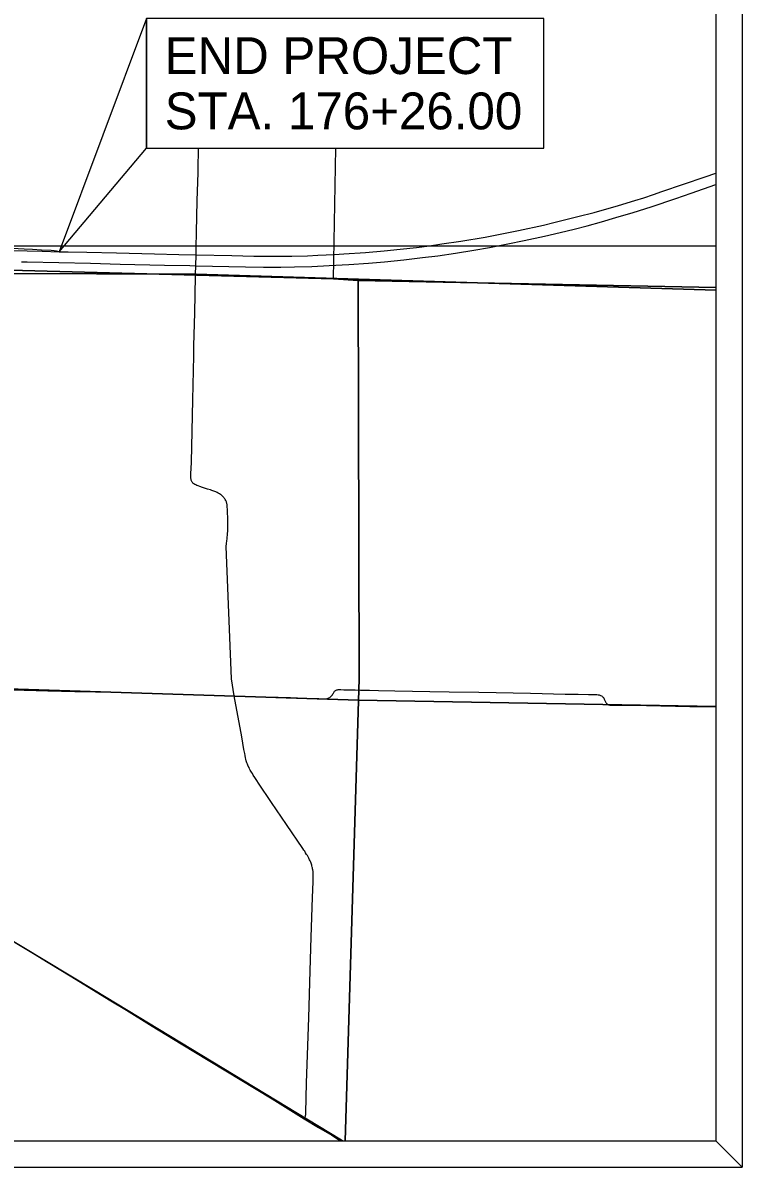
# Model space of a CAD drawing. Extents: x -21.9 to 47.3, y 14.1 to 48.7.
# Drawn here: x 6.268 to 9, y 40.733 to 45.08 of the extents above; entities that cross this region are included whole.
import ezdxf

# ---------------------------------------------------------------- set-up
doc = ezdxf.new("R2010")
doc.units = 0
for name, color, linetype in [('Default', 7, 'Continuous'), ('GM_X_Interchange_Ramps', 7, 'Continuous'), ('GM_X_Interstate_Route', 7, 'Continuous'), ('GM_X_Rail_Line', 7, 'Continuous'), ('GM_X_Section', 7, 'Continuous'), ('GM_X_Township_Road', 7, 'Continuous'), ('GM_X_US_Route', 7, 'Continuous'), ('SC_Scratch1', 7, 'Continuous'), ('SH_Data', 7, 'Continuous'), ('SH_Text', 7, 'Continuous')]:
    doc.layers.add(name, color=color, linetype=linetype)

msp = doc.modelspace()

# ---------------------------------------------------------------- linework, layer by layer
at = {"layer": 'Default'}
msp.add_lwpolyline([(6.737, 44.6032), (8.2466, 44.6032), (8.2466, 45.0968), (6.737, 45.0968)], close=True, dxfattribs=at)
at = {"layer": 'GM_X_Interchange_Ramps'}
for p, q in [((6.2728, 44.2203), (6.2269, 44.2226)), ((6.3039, 44.2185), (6.2728, 44.2203)), ((6.3385, 44.2166), (6.3039, 44.2185)), ((6.376, 44.2145), (6.3385, 44.2166)), ((6.3862, 44.2139), (6.376, 44.2145)), ((6.3954, 44.2127), (6.3862, 44.2139)), ((6.4057, 44.2105), (6.3954, 44.2127))]:
    msp.add_line(p, q, dxfattribs=at)
at = {"layer": 'GM_X_Interstate_Route'}
for p, q in [((8.8601, 44.4955), (8.9, 44.5093)), ((8.6956, 44.4388), (8.8601, 44.4955)), ((8.806, 44.4325), (8.9, 44.4655)), ((8.6261, 44.4155), (8.6638, 44.4283)), ((8.6638, 44.4283), (8.6956, 44.4388)), ((8.7485, 44.4126), (8.806, 44.4325)), ((8.4377, 44.3599), (8.531, 44.3863)), ((8.531, 44.3863), (8.5928, 44.4053)), ((8.5866, 44.36), (8.6541, 44.3814)), ((8.5928, 44.4053), (8.6261, 44.4155)), ((8.6541, 44.3814), (8.7485, 44.4126)), ((8.2847, 44.321), (8.3764, 44.3437)), ((8.3764, 44.3437), (8.4377, 44.3599)), ((8.4663, 44.3245), (8.52, 44.3399)), ((8.52, 44.3399), (8.5866, 44.36)), ((8.0867, 44.2778), (8.1501, 44.2908)), ((8.1501, 44.2908), (8.246, 44.3118)), ((8.246, 44.3118), (8.2847, 44.321)), ((8.3089, 44.2831), (8.362, 44.2963)), ((8.362, 44.2963), (8.4112, 44.3092)), ((8.4112, 44.3092), (8.4663, 44.3245)), ((7.8599, 44.2398), (7.9312, 44.2505)), ((7.9312, 44.2505), (8.0244, 44.266)), ((8.0244, 44.266), (8.0867, 44.2778)), ((8.1098, 44.2402), (8.1719, 44.2527)), ((8.1719, 44.2527), (8.2496, 44.2694)), ((8.2496, 44.2694), (8.3089, 44.2831)), ((6.1671, 44.2161), (6.341, 44.2121)), ((6.341, 44.2121), (6.4057, 44.2105)), ((6.4057, 44.2105), (6.4404, 44.2098)), ((6.4404, 44.2098), (6.5112, 44.2082)), ((6.5112, 44.2082), (6.623, 44.2058)), ((6.623, 44.2058), (6.7684, 44.203)), ((6.7684, 44.203), (6.8603, 44.2005)), ((7.4517, 44.2001), (7.4865, 44.202)), ((7.4865, 44.202), (7.5696, 44.2077)), ((7.5696, 44.2077), (7.6402, 44.2137)), ((7.6402, 44.2137), (7.7008, 44.2197)), ((7.7008, 44.2197), (7.7626, 44.2269)), ((7.7626, 44.2269), (7.8119, 44.2333)), ((7.8119, 44.2333), (7.8599, 44.2398)), ((7.844, 44.1954), (7.9116, 44.2053)), ((7.9116, 44.2053), (7.9815, 44.2166)), ((7.9815, 44.2166), (8.0402, 44.227)), ((8.0402, 44.227), (8.1098, 44.2402)), ((6.2631, 44.1725), (6.2844, 44.172)), ((6.2844, 44.172), (6.5242, 44.1666)), ((6.5242, 44.1666), (6.6372, 44.1632)), ((6.6372, 44.1632), (6.8062, 44.1597)), ((6.8062, 44.1597), (6.9018, 44.1576)), ((6.8603, 44.2005), (6.9236, 44.1991)), ((6.9236, 44.1991), (6.9257, 44.1991)), ((6.9257, 44.1991), (7.0615, 44.1956)), ((7.0615, 44.1956), (7.1448, 44.1939)), ((7.1448, 44.1939), (7.2231, 44.1936)), ((7.2231, 44.1936), (7.2902, 44.194)), ((7.2902, 44.194), (7.3487, 44.1954)), ((7.3487, 44.1954), (7.3884, 44.1968)), ((7.3884, 44.1968), (7.4517, 44.2001)), ((7.4309, 44.1575), (7.5066, 44.1618)), ((7.5066, 44.1618), (7.5809, 44.1671)), ((7.5809, 44.1671), (7.6416, 44.1724)), ((7.6416, 44.1724), (7.7145, 44.1799)), ((7.7145, 44.1799), (7.7861, 44.1879)), ((7.7861, 44.1879), (7.844, 44.1954)), ((6.9018, 44.1576), (6.9246, 44.1571)), ((6.9246, 44.1571), (7.113, 44.1528)), ((7.113, 44.1528), (7.1814, 44.1519)), ((7.1814, 44.1519), (7.2484, 44.1521)), ((7.2484, 44.1521), (7.2994, 44.1529)), ((7.2994, 44.1529), (7.3652, 44.1548)), ((7.3652, 44.1548), (7.4309, 44.1575))]:
    msp.add_line(p, q, dxfattribs=at)
at = {"layer": 'GM_X_Rail_Line'}
for p, q in [((6.5426, 41.403), (5.8427, 41.8229)), ((7.4725, 40.8397), (6.5426, 41.403)), ((7.4822, 40.8334), (7.4725, 40.8397))]:
    msp.add_line(p, q, dxfattribs=at)
at = {"layer": 'GM_X_Section'}
for p, q in [((7.4473, 44.1076), (7.457, 44.6032)), ((7.4473, 44.1076), (7.457, 44.6032)), ((7.4473, 44.1076), (5.4872, 44.1594)), ((5.4872, 44.1594), (7.4473, 44.1076)), ((7.5411, 44.1016), (7.4473, 44.1076)), ((7.4473, 44.1076), (7.5411, 44.1016)), ((8.9, 44.0745), (7.5411, 44.1016)), ((7.5411, 44.1016), (7.5458, 42.5878)), ((7.5458, 42.5878), (7.5411, 44.1016)), ((7.5411, 44.1016), (8.9, 44.0745)), ((7.5434, 42.5065), (5.461, 42.5748)), ((5.461, 42.5748), (7.5434, 42.5065)), ((7.5458, 42.5878), (7.4926, 40.8334)), ((7.4926, 40.8334), (7.5458, 42.5878)), ((8.9, 42.4828), (7.5434, 42.5065)), ((7.5434, 42.5065), (8.9, 42.4828))]:
    msp.add_line(p, q, dxfattribs=at)
at = {"layer": 'GM_X_Township_Road'}
for p, q in [((6.9335, 44.5231), (6.9355, 44.6032)), ((6.9306, 44.4035), (6.9332, 44.511)), ((6.9332, 44.511), (6.9335, 44.5231)), ((6.9278, 44.2851), (6.9306, 44.4035)), ((6.9263, 44.226), (6.9278, 44.2851)), ((6.9257, 44.1991), (6.9263, 44.226)), ((6.9246, 44.1571), (6.9257, 44.1991)), ((6.9206, 43.9787), (6.9237, 44.1175)), ((6.9237, 44.1175), (6.9238, 44.1233)), ((6.9238, 44.1252), (6.9246, 44.1571)), ((6.9238, 44.1233), (6.9238, 44.1252)), ((6.9175, 43.8533), (6.9206, 43.9787)), ((6.9131, 43.6482), (6.9167, 43.8151)), ((6.9167, 43.8151), (6.9175, 43.8533)), ((6.9099, 43.4693), (6.9131, 43.6482)), ((6.9085, 43.4122), (6.9099, 43.4693)), ((6.9061, 43.3697), (6.9072, 43.3859)), ((6.9072, 43.3859), (6.9085, 43.4122)), ((6.9054, 43.3578), (6.9056, 43.3629)), ((6.9056, 43.3537), (6.9054, 43.3578)), ((6.9056, 43.3629), (6.9061, 43.3697)), ((6.9059, 43.3494), (6.9056, 43.3537)), ((6.9066, 43.346), (6.9059, 43.3494)), ((6.9074, 43.3432), (6.9066, 43.346)), ((6.9082, 43.3406), (6.9074, 43.3432)), ((6.9097, 43.3376), (6.9082, 43.3406)), ((6.9112, 43.3351), (6.9097, 43.3376)), ((6.9131, 43.3325), (6.9112, 43.3351)), ((6.9153, 43.3304), (6.9131, 43.3325)), ((6.9179, 43.3282), (6.9153, 43.3304)), ((6.921, 43.3263), (6.9179, 43.3282)), ((6.9247, 43.3244), (6.921, 43.3263)), ((6.9284, 43.323), (6.9247, 43.3244)), ((6.9339, 43.321), (6.9284, 43.323)), ((6.9395, 43.3191), (6.9339, 43.321)), ((6.9501, 43.3154), (6.9395, 43.3191)), ((6.9697, 43.309), (6.9501, 43.3154)), ((6.9809, 43.3054), (6.9697, 43.309)), ((6.9851, 43.3039), (6.9809, 43.3054)), ((6.9894, 43.3024), (6.9851, 43.3039)), ((6.9929, 43.3011), (6.9894, 43.3024)), ((6.9968, 43.2996), (6.9929, 43.3011)), ((7.0006, 43.2981), (6.9968, 43.2996)), ((7.0036, 43.2968), (7.0006, 43.2981)), ((7.0064, 43.2955), (7.0036, 43.2968)), ((7.0096, 43.2939), (7.0064, 43.2955)), ((7.0123, 43.2926), (7.0096, 43.2939)), ((7.0151, 43.2909), (7.0123, 43.2926)), ((7.018, 43.2889), (7.0151, 43.2909)), ((7.0213, 43.2866), (7.018, 43.2889)), ((7.0236, 43.2848), (7.0213, 43.2866)), ((7.0266, 43.282), (7.0236, 43.2848)), ((7.0289, 43.2796), (7.0266, 43.282)), ((7.0312, 43.2768), (7.0289, 43.2796)), ((7.033, 43.2745), (7.0312, 43.2768)), ((7.035, 43.2717), (7.033, 43.2745)), ((7.0366, 43.2692), (7.035, 43.2717)), ((7.0384, 43.2661), (7.0366, 43.2692)), ((7.0401, 43.2628), (7.0384, 43.2661)), ((7.0412, 43.2603), (7.0401, 43.2628)), ((7.042, 43.258), (7.0412, 43.2603)), ((7.0427, 43.2554), (7.042, 43.258)), ((7.0432, 43.2533), (7.0427, 43.2554)), ((7.0437, 43.2503), (7.0432, 43.2533)), ((7.044, 43.2464), (7.0437, 43.2503)), ((7.0442, 43.2431), (7.044, 43.2464)), ((7.0443, 43.2396), (7.0442, 43.2431)), ((7.0447, 43.2329), (7.0443, 43.2396)), ((7.0452, 43.2243), (7.0447, 43.2329)), ((7.0455, 43.2156), (7.0452, 43.2243)), ((7.046, 43.2036), (7.0455, 43.2156)), ((7.0463, 43.1959), (7.046, 43.2036)), ((7.0466, 43.1883), (7.0463, 43.1959)), ((7.0463, 43.1551), (7.0466, 43.1648)), ((7.0468, 43.1798), (7.0466, 43.1883)), ((7.0466, 43.1648), (7.0468, 43.1719)), ((7.0468, 43.1719), (7.0468, 43.1798)), ((7.0427, 43.1119), (7.0435, 43.1193)), ((7.0435, 43.1193), (7.0443, 43.1263)), ((7.0443, 43.1263), (7.045, 43.1337)), ((7.045, 43.1337), (7.0455, 43.1408)), ((7.0455, 43.1408), (7.046, 43.1482)), ((7.046, 43.1482), (7.0463, 43.1551)), ((7.0402, 43.0903), (7.0415, 43.1025)), ((7.06, 42.5878), (7.0402, 43.0903)), ((7.0415, 43.1025), (7.0427, 43.1119)), ((7.0711, 42.5233), (7.06, 42.5878)), ((6.1823, 42.5475), (6.3632, 42.5421)), ((6.3632, 42.5421), (6.4649, 42.5404)), ((6.4649, 42.5404), (6.6212, 42.5371)), ((6.6212, 42.5371), (6.7453, 42.5332)), ((6.7453, 42.5332), (6.8409, 42.5298)), ((6.8409, 42.5298), (6.9676, 42.5266)), ((6.9676, 42.5266), (7.043, 42.5241)), ((7.043, 42.5241), (7.0711, 42.5233)), ((7.0991, 42.3675), (7.0711, 42.5233)), ((7.0711, 42.5233), (7.1444, 42.521)), ((7.1444, 42.521), (7.2843, 42.5171)), ((7.2843, 42.5171), (7.3661, 42.514)), ((7.3661, 42.514), (7.3922, 42.513)), ((7.3922, 42.513), (7.4027, 42.5125)), ((7.4027, 42.5125), (7.4066, 42.5123)), ((7.4066, 42.5123), (7.4107, 42.5124)), ((7.4107, 42.5124), (7.4167, 42.5125)), ((7.4167, 42.5125), (7.4201, 42.5126)), ((7.4201, 42.5126), (7.4241, 42.5133)), ((7.4241, 42.5133), (7.4275, 42.5144)), ((7.4275, 42.5144), (7.4307, 42.5159)), ((7.4307, 42.5159), (7.4335, 42.5175)), ((7.4335, 42.5175), (7.4364, 42.5197)), ((7.4364, 42.5197), (7.4394, 42.5225)), ((7.4394, 42.5225), (7.4415, 42.525)), ((7.4415, 42.525), (7.4436, 42.5278)), ((7.4436, 42.5278), (7.4458, 42.5309)), ((7.4458, 42.5309), (7.4474, 42.5335)), ((7.4474, 42.5335), (7.4489, 42.5363)), ((7.4489, 42.5363), (7.4504, 42.5384)), ((7.4504, 42.5384), (7.4522, 42.5407)), ((7.4522, 42.5407), (7.454, 42.5425)), ((7.454, 42.5425), (7.4558, 42.544)), ((7.4558, 42.544), (7.4583, 42.5453)), ((7.4583, 42.5453), (7.4609, 42.5463)), ((7.4609, 42.5463), (7.4635, 42.5468)), ((7.4635, 42.5468), (7.4657, 42.547)), ((7.4657, 42.547), (7.4691, 42.5471)), ((7.4691, 42.5471), (7.4754, 42.547)), ((7.4754, 42.547), (7.4875, 42.5465)), ((7.4875, 42.5465), (7.4966, 42.5462)), ((7.4966, 42.5462), (7.506, 42.546)), ((7.506, 42.546), (7.5173, 42.5458)), ((7.5173, 42.5458), (7.5305, 42.5457)), ((7.5305, 42.5457), (7.5505, 42.5453)), ((7.5505, 42.5453), (7.5847, 42.5447)), ((7.5847, 42.5447), (7.6183, 42.5442)), ((7.6183, 42.5442), (7.6804, 42.543)), ((7.6804, 42.543), (7.7475, 42.5417)), ((7.7475, 42.5417), (7.8133, 42.5404)), ((7.8133, 42.5404), (7.8866, 42.5391)), ((7.8866, 42.5391), (7.9997, 42.5371)), ((7.9997, 42.5371), (8.196, 42.5331)), ((8.196, 42.5331), (8.3276, 42.5305)), ((8.3276, 42.5305), (8.3773, 42.5297)), ((8.3773, 42.5297), (8.4171, 42.5292)), ((8.4171, 42.5292), (8.4371, 42.5291)), ((8.4371, 42.5291), (8.4442, 42.5289)), ((8.4442, 42.5289), (8.4485, 42.5285)), ((8.4485, 42.5285), (8.4529, 42.5279)), ((8.4529, 42.5279), (8.4572, 42.5269)), ((8.4572, 42.5269), (8.4597, 42.5261)), ((8.4597, 42.5261), (8.4625, 42.525)), ((8.4625, 42.525), (8.4653, 42.5235)), ((8.4653, 42.5235), (8.4679, 42.5218)), ((8.4679, 42.5218), (8.4695, 42.5205)), ((8.4695, 42.5205), (8.4712, 42.5189)), ((8.4712, 42.5189), (8.473, 42.5167)), ((8.473, 42.5167), (8.4746, 42.5144)), ((8.4746, 42.5144), (8.4764, 42.5111)), ((8.4764, 42.5111), (8.4786, 42.5064)), ((8.4786, 42.5064), (8.4799, 42.5031)), ((8.4799, 42.5031), (8.4809, 42.5011)), ((8.4809, 42.5011), (8.482, 42.4988)), ((8.482, 42.4988), (8.4833, 42.4965)), ((8.4833, 42.4965), (8.485, 42.4944)), ((8.485, 42.4944), (8.4868, 42.4926)), ((8.4868, 42.4926), (8.4886, 42.4913)), ((8.4886, 42.4913), (8.4904, 42.4903)), ((8.4904, 42.4903), (8.4922, 42.4894)), ((8.4922, 42.4894), (8.4943, 42.489)), ((8.4943, 42.489), (8.4973, 42.4886)), ((8.4973, 42.4886), (8.5006, 42.4885)), ((8.5006, 42.4885), (8.5042, 42.4885)), ((8.5042, 42.4885), (8.5096, 42.4885)), ((8.5096, 42.4885), (8.5401, 42.4885)), ((8.5401, 42.4885), (8.5823, 42.4876)), ((8.5823, 42.4876), (8.6916, 42.4857)), ((8.6916, 42.4857), (8.801, 42.4834)), ((8.801, 42.4834), (8.9, 42.4819)), ((7.1076, 42.3198), (7.0991, 42.3675)), ((7.1106, 42.3045), (7.1076, 42.3198)), ((7.1121, 42.2966), (7.1106, 42.3045)), ((7.1137, 42.2885), (7.1121, 42.2966)), ((7.115, 42.2829), (7.1137, 42.2885)), ((7.1165, 42.2772), (7.115, 42.2829)), ((7.1178, 42.2729), (7.1165, 42.2772)), ((7.1191, 42.2688), (7.1178, 42.2729)), ((7.1206, 42.2645), (7.1191, 42.2688)), ((7.1226, 42.2598), (7.1206, 42.2645)), ((7.1242, 42.2561), (7.1226, 42.2598)), ((7.1269, 42.2509), (7.1242, 42.2561)), ((7.1292, 42.2463), (7.1269, 42.2509)), ((7.1316, 42.2417), (7.1292, 42.2463)), ((7.1361, 42.234), (7.1316, 42.2417)), ((7.1397, 42.2279), (7.1361, 42.234)), ((7.1429, 42.2225), (7.1397, 42.2279)), ((7.1487, 42.2134), (7.1429, 42.2225)), ((7.156, 42.2024), (7.1487, 42.2134)), ((7.1626, 42.1923), (7.156, 42.2024)), ((7.2127, 42.1181), (7.1626, 42.1923)), ((7.2694, 42.0349), (7.2127, 42.1181)), ((7.3315, 41.9434), (7.2694, 42.0349)), ((7.3355, 41.9375), (7.3315, 41.9434)), ((7.3385, 41.9329), (7.3355, 41.9375)), ((7.3417, 41.9278), (7.3385, 41.9329)), ((7.3457, 41.9214), (7.3417, 41.9278)), ((7.3487, 41.9165), (7.3457, 41.9214)), ((7.3514, 41.9116), (7.3487, 41.9165)), ((7.3542, 41.9063), (7.3514, 41.9116)), ((7.3569, 41.9012), (7.3542, 41.9063)), ((7.3587, 41.8973), (7.3569, 41.9012)), ((7.3602, 41.894), (7.3587, 41.8973)), ((7.3613, 41.8912), (7.3602, 41.894)), ((7.3626, 41.8877), (7.3613, 41.8912)), ((7.3639, 41.8841), (7.3626, 41.8877)), ((7.3651, 41.8803), (7.3639, 41.8841)), ((7.3659, 41.8775), (7.3651, 41.8803)), ((7.3669, 41.8732), (7.3659, 41.8775)), ((7.3677, 41.8696), (7.3669, 41.8732)), ((7.3685, 41.866), (7.3677, 41.8696)), ((7.3694, 41.8621), (7.3685, 41.866)), ((7.37, 41.8566), (7.3694, 41.8621)), ((7.3703, 41.8502), (7.37, 41.8566)), ((7.3684, 41.757), (7.3705, 41.8169)), ((7.3705, 41.8438), (7.3703, 41.8502)), ((7.3707, 41.8371), (7.3705, 41.8438)), ((7.3705, 41.8169), (7.3707, 41.8264)), ((7.3707, 41.8264), (7.3707, 41.8371)), ((7.3636, 41.6068), (7.3684, 41.757)), ((7.3597, 41.4784), (7.3636, 41.6068)), ((7.3537, 41.3001), (7.3597, 41.4784)), ((7.3457, 41.053), (7.3537, 41.3001)), ((7.3427, 40.9399), (7.3457, 41.053)), ((7.3369, 40.9174), (7.3381, 40.9197)), ((7.3381, 40.9197), (7.3394, 40.9219)), ((7.3394, 40.9219), (7.3404, 40.9243)), ((7.3404, 40.9243), (7.3413, 40.9265)), ((7.3413, 40.9265), (7.3417, 40.9285)), ((7.3417, 40.9285), (7.3421, 40.9306)), ((7.3421, 40.9306), (7.3422, 40.9323)), ((7.3422, 40.9323), (7.3424, 40.935)), ((7.3424, 40.935), (7.3427, 40.9399))]:
    msp.add_line(p, q, dxfattribs=at)
at = {"layer": 'GM_X_US_Route'}
for p, q in [((6.9233, 44.1251), (5.0193, 44.1333)), ((5.0193, 44.1333), (6.9233, 44.1251)), ((6.9259, 44.125), (6.9233, 44.1251)), ((6.9233, 44.1251), (6.9259, 44.125)), ((8.9, 44.0645), (6.9259, 44.125)), ((6.9259, 44.125), (8.9, 44.0645)), ((6.1212, 41.6572), (6.3085, 41.5443)), ((6.3085, 41.5443), (6.3642, 41.5101)), ((6.3642, 41.5101), (6.454, 41.4557)), ((6.454, 41.4557), (6.596, 41.3688)), ((6.596, 41.3688), (6.661, 41.3291)), ((6.661, 41.3291), (6.7588, 41.2694)), ((6.7588, 41.2694), (6.8407, 41.2197)), ((6.8407, 41.2197), (6.9176, 41.173)), ((6.9176, 41.173), (7.2144, 40.9924)), ((7.2144, 40.9924), (7.3369, 40.9174)), ((7.3369, 40.9174), (7.3908, 40.8845)), ((7.3908, 40.8845), (7.4409, 40.8543)), ((7.4409, 40.8543), (7.4749, 40.8334))]:
    msp.add_line(p, q, dxfattribs=at)
at = {"layer": 'SC_Scratch1'}
for p, q in [((2.1, 44.2334), (8.9, 44.2334)), ((8.9, 40.8334), (9, 40.7334))]:
    msp.add_line(p, q, dxfattribs=at)
at = {"layer": 'SH_Data'}
for p, q in [((9, 47.7334), (9, 40.7334)), ((8.9, 47.6334), (8.9, 40.8334)), ((2.1, 40.8334), (8.9, 40.8334)), ((2, 40.7334), (9, 40.7334))]:
    msp.add_line(p, q, dxfattribs=at)
at = {"layer": 'SH_Text'}
msp.add_lwpolyline([(6.4057, 44.2105), (6.737, 44.6032), (6.737, 45.0968)], close=True, dxfattribs=at)

# ---------------------------------------------------------------- texts
for s, p in [('END PROJECT', (6.8066, 44.8853)), ('STA. 176+26.00', (6.8066, 44.6753))]:
    msp.add_text(s, height=0.14, dxfattribs=at).set_placement(p)

doc.saveas('drawing.dxf')
